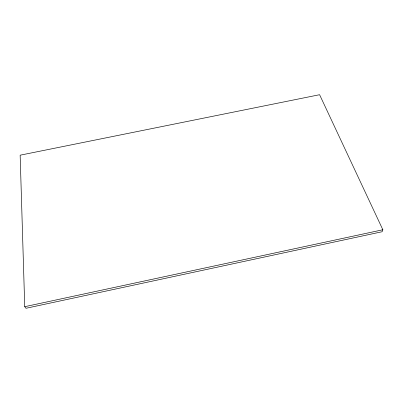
<?xml version="1.0" encoding="UTF-8"?>
<svg xmlns="http://www.w3.org/2000/svg" width="403" height="403" viewBox="0 0 403 403"><rect width="100%" height="100%" fill="white"/><g stroke="black" fill="none" stroke-linecap="round" stroke-linejoin="round"><path stroke-width="0.6" d="M382.85 229.765L382.069 231.745L25.983 308.285L24.739 306.688L20.15 155.19L319.594 94.715L382.85 229.765L24.739 306.688"/></g></svg>
